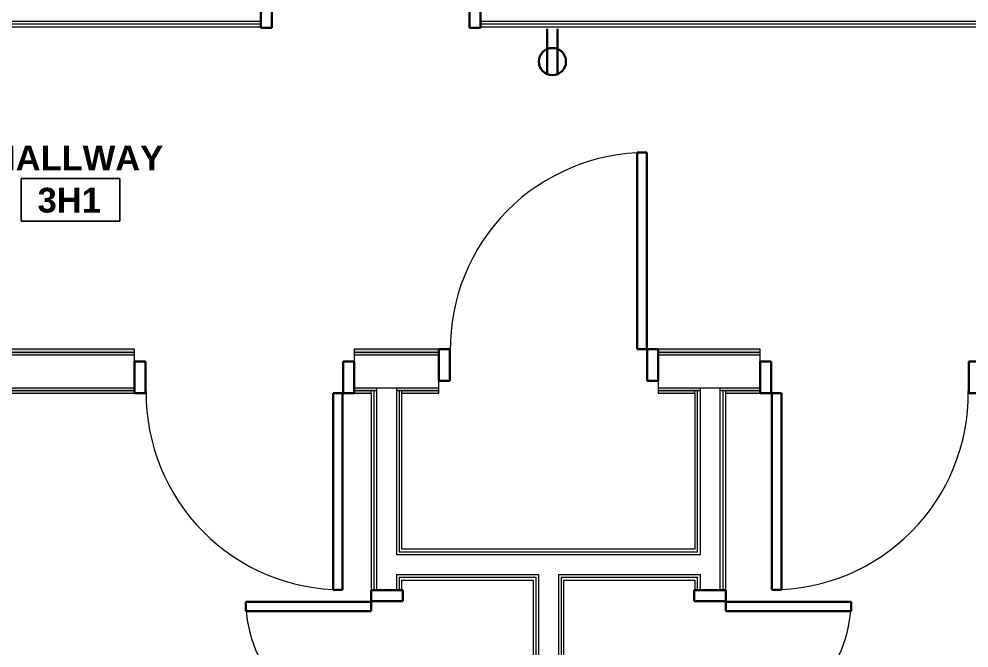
# Model space of a CAD drawing. Header units: inches. Extents: x -1176 to 1482, y -2527 to 978.
# Drawn here: x 799.6 to 972.7, y 291.9 to 406.5 of the extents above; entities that cross this region are included whole.
import ezdxf

# ---------------------------------------------------------------- set-up
doc = ezdxf.new("R2010")
doc.units = ezdxf.units.IN
doc.header["$MEASUREMENT"] = 0
for name, color, linetype, lineweight in [('A-ANNO-NOTE', 131, 'Continuous', 40), ('A-AREA-IDEN', 2, 'Continuous', 9), ('A-DOOR', 31, 'Continuous', 18), ('A-DOOR-FRAM', 31, 'Continuous', 30), ('A-WALL', 113, 'Continuous', 18), ('A-WALL-PATT', 111, 'Continuous', 18), ('I-WALL', 2, 'Continuous', 18)]:
    doc.layers.add(name, color=color, linetype=linetype, lineweight=lineweight)
doc.styles.add('Swis721 Lt BT_B', font='', dxfattribs={"height": 4.5})
doc.styles.get('Swis721 Lt BT_B').set_extended_font_data('Swis721 Lt BT', bold=True)
pattern_1 = [(0, (0, 0), (15.36, 3.84), [0.634, -10.886, 0.634, -10.886, -61.44]), (0, (0, 0), (15.36, 3.84), [-23.04, 0.634, -22.406, 0.634, -10.886, -26.88]), (0, (0, 0), (15.36, 3.84), [-57.6, 0.634, -7.046, 0.634, -18.566]), (120, (5.76, 1.92), (-11.005538, 11.38215), [0.634, -10.886, 0.634, -10.886, -61.44]), (120, (5.76, 1.92), (-11.005538, 11.38215), [-23.04, 0.634, -22.406, 0.634, -10.886, -26.88]), (120, (5.76, 1.92), (-11.005538, 11.38215), [-57.6, 0.634, -7.046, 0.634, -18.566]), (240, (7.68, 9.6), (-4.354462, -15.22215), [0.634, -10.886, 0.634, -10.886, -61.44]), (240, (7.68, 9.6), (-4.354462, -15.22215), [-23.04, 0.634, -22.406, 0.634, -10.886, -26.88]), (240, (7.68, 9.6), (-4.354462, -15.22215), [-57.6, 0.634, -7.046, 0.634, -18.566])]

# ---------------------------------------------------------------- blocks, each defined once
blk = doc.blocks.new('Single Flush - D1 3_ X 8_-8439542-3rd Floor Power _ Signal')
at = {"layer": 'A-DOOR', "lineweight": 30}
for p, q in [((16.15625, -4), (17.90625, -4)), ((16.15625, -39.8125), (16.15625, -4)), ((17.90625, -4), (17.90625, -39.8125)), ((17.90625, -39.8125), (16.15625, -39.8125))]:
    blk.add_line(p, q, dxfattribs=at)
at = {"layer": 'A-DOOR', "lineweight": 9}
blk.add_arc((17.90625, -4), 35.8125, 179.5, 270, dxfattribs=at)
at = {"layer": 'A-DOOR-FRAM'}
for p, q in [((-20, 1.75), (-20, -4)), ((-20, 1.75), (-18, 1.75)), ((-18, 1.75), (-18, -4)), ((18.000004, 1.75), (18.000004, -4)), ((18.000004, 1.75), (20.000004, 1.75)), ((20.000004, 1.75), (20.000004, -4)), ((-20, -4), (-18, -4)), ((18.000004, -4), (20.000004, -4))]:
    blk.add_line(p, q, dxfattribs=at)
blk = doc.blocks.new('Single Flush - D1 3_ X 8_-8439543-3rd Floor Power _ Signal')
at = {"layer": 'A-DOOR', "lineweight": 30}
for p, q in [((16.15625, 39.8125), (16.15625, 4)), ((17.90625, 39.8125), (16.15625, 39.8125)), ((17.90625, 4), (17.90625, 39.8125)), ((16.15625, 4), (17.90625, 4))]:
    blk.add_line(p, q, dxfattribs=at)
at = {"layer": 'A-DOOR', "lineweight": 9}
blk.add_arc((17.90625, 4), 35.8125, 90, 180.5, dxfattribs=at)
at = {"layer": 'A-DOOR-FRAM'}
for p, q in [((-20, -1.75), (-20, 4)), ((-20, 4), (-18, 4)), ((-18, -1.75), (-18, 4)), ((18.000004, -1.75), (18.000004, 4)), ((18.000004, 4), (20.000004, 4)), ((20.000004, -1.75), (20.000004, 4)), ((-20, -1.75), (-18, -1.75)), ((18.000004, -1.75), (20.000004, -1.75))]:
    blk.add_line(p, q, dxfattribs=at)
blk = doc.blocks.new('Single Flush - D2 1_11_ X 8_-8525291-3rd Floor Power _ Signal')
at = {"layer": 'A-DOOR', "lineweight": 30}
for p, q in [((9.65625, -2.8125), (11.40625, -2.8125)), ((9.65625, -25.625), (9.65625, -2.8125)), ((11.40625, -2.8125), (11.40625, -25.625)), ((11.40625, -25.625), (9.65625, -25.625))]:
    blk.add_line(p, q, dxfattribs=at)
at = {"layer": 'A-DOOR', "lineweight": 9}
blk.add_arc((11.40625, -2.8125), 22.8125, 179.5, 270, dxfattribs=at)
at = {"layer": 'A-DOOR-FRAM'}
for p, q in [((-13.5, 2.9375), (-13.5, -2.8125)), ((-13.5, 2.9375), (-11.5, 2.9375)), ((-11.5, 2.9375), (-11.5, -2.8125)), ((11.500004, 2.9375), (11.500004, -2.8125)), ((11.500004, 2.9375), (13.500004, 2.9375)), ((13.500004, 2.9375), (13.500004, -2.8125)), ((-13.5, -2.8125), (-11.5, -2.8125)), ((11.500004, -2.8125), (13.500004, -2.8125))]:
    blk.add_line(p, q, dxfattribs=at)
blk = doc.blocks.new('Single Flush - D2 1_11_ X 8_-8524823-3rd Floor Power _ Signal')
at = {"layer": 'A-DOOR', "lineweight": 30}
for p, q in [((9.65625, 25.625), (9.65625, 2.8125)), ((11.40625, 25.625), (9.65625, 25.625)), ((11.40625, 2.8125), (11.40625, 25.625)), ((9.65625, 2.8125), (11.40625, 2.8125))]:
    blk.add_line(p, q, dxfattribs=at)
at = {"layer": 'A-DOOR', "lineweight": 9}
blk.add_arc((11.40625, 2.8125), 22.8125, 90, 180.5, dxfattribs=at)
at = {"layer": 'A-DOOR-FRAM'}
for p, q in [((-13.5, -2.9375), (-13.5, 2.8125)), ((-13.5, 2.8125), (-11.5, 2.8125)), ((-11.5, -2.9375), (-11.5, 2.8125)), ((11.500004, -2.9375), (11.500004, 2.8125)), ((11.500004, 2.8125), (13.500004, 2.8125)), ((13.500004, -2.9375), (13.500004, 2.8125)), ((-13.5, -2.9375), (-11.5, -2.9375)), ((11.500004, -2.9375), (13.500004, -2.9375))]:
    blk.add_line(p, q, dxfattribs=at)
blk = doc.blocks.new('Single Flush - D1 3_ X 8_-8250001-3rd Floor Power _ Signal')
at = {"layer": 'A-DOOR', "lineweight": 30}
for p, q in [((16.15625, -2.8125), (17.90625, -2.8125)), ((16.15625, -38.625), (16.15625, -2.8125)), ((17.90625, -2.8125), (17.90625, -38.625)), ((17.90625, -38.625), (16.15625, -38.625))]:
    blk.add_line(p, q, dxfattribs=at)
at = {"layer": 'A-DOOR', "lineweight": 9}
blk.add_arc((17.90625, -2.8125), 35.8125, 179.5, 270, dxfattribs=at)
at = {"layer": 'A-DOOR-FRAM'}
for p, q in [((-20, 2.9375), (-20, -2.8125)), ((-20, 2.9375), (-18, 2.9375)), ((-18, 2.9375), (-18, -2.8125)), ((18.000004, 2.9375), (18.000004, -2.8125)), ((18.000004, 2.9375), (20.000004, 2.9375)), ((20.000004, 2.9375), (20.000004, -2.8125)), ((-20, -2.8125), (-18, -2.8125)), ((18.000004, -2.8125), (20.000004, -2.8125))]:
    blk.add_line(p, q, dxfattribs=at)
blk = doc.blocks.new('Single Flush - D2 3_ X 8_-8525396-3rd Floor Power _ Signal')
at = {"layer": 'A-DOOR', "lineweight": 30}
for p, q in [((16.15625, 39.8125), (16.15625, 4)), ((17.90625, 39.8125), (16.15625, 39.8125)), ((17.90625, 4), (17.90625, 39.8125)), ((16.15625, 4), (17.90625, 4))]:
    blk.add_line(p, q, dxfattribs=at)
at = {"layer": 'A-DOOR', "lineweight": 9}
blk.add_arc((17.90625, 4), 35.8125, 90, 180.5, dxfattribs=at)
at = {"layer": 'A-DOOR-FRAM'}
for p, q in [((-20, -1.75), (-20, 4)), ((-20, 4), (-18, 4)), ((-18, -1.75), (-18, 4)), ((18.000004, -1.75), (18.000004, 4)), ((18.000004, 4), (20.000004, 4)), ((20.000004, -1.75), (20.000004, 4)), ((-20, -1.75), (-18, -1.75)), ((18.000004, -1.75), (20.000004, -1.75))]:
    blk.add_line(p, q, dxfattribs=at)
blk = doc.blocks.new('Room Tag - Room Name and Number-3379422-3rd Floor Power _ Signal')
at = {"layer": 'A-AREA-IDEN'}
for p, q in [((-0.1881, -0.1636), (-0.1881, -0.0018)), ((-0.1881, -0.0018), (0.1869, -0.0018)), ((0.1869, -0.0018), (-0.1881, -0.0018)), ((-0.1881, -0.0018), (-0.1881, -0.1636)), ((0.1869, -0.0018), (0.1869, -0.1636)), ((0.1869, -0.1636), (0.1869, -0.0018)), ((0.1869, -0.1636), (-0.1881, -0.1636)), ((-0.1881, -0.1636), (0.1869, -0.1636))]:
    blk.add_line(p, q, dxfattribs=at)

msp = doc.modelspace()

# ---------------------------------------------------------------- hatches: boundary and pattern name
at = {"layer": 'A-WALL-PATT', "lineweight": 9}
h = msp.add_hatch(dxfattribs=at)
h.set_pattern_fill('FP_1', color=256, style=0, pattern_type=2)
h.set_pattern_definition(pattern_1)
h.paths.add_polyline_path([(1092.74, 345.85), (1092.74, 346.35), (974.71, 346.35), (974.71, 345.85), (1065.35, 345.85)], flags=0)
h.paths.add_polyline_path([(934.71, 345.85), (934.71, 346.35), (916.12, 346.35), (916.12, 345.85), (927.89, 345.85)], flags=0)
h.paths.add_polyline_path([(876.12, 345.85), (876.12, 346.35), (860.71, 346.35), (860.71, 345.85)], flags=0)
h.paths.add_polyline_path([(820.71, 345.85), (820.71, 346.35), (646.34, 346.35), (646.34, 345.85), (790.43, 345.85)], flags=0)
h.paths.add_polyline_path([(606.34, 345.85), (606.34, 346.35), (603.56, 346.35), (603.56, 345.85)], flags=0)
h = msp.add_hatch(dxfattribs=at)
h.set_pattern_fill('FP_1', color=256, style=0, pattern_type=2)
h.set_pattern_definition(pattern_1)
h.paths.add_polyline_path([(1092.74, 345.35), (1092.74, 345.85), (974.71, 345.85), (974.71, 345.35), (1065.35, 345.35)], flags=0)
h.paths.add_polyline_path([(927.89, 345.35), (934.71, 345.35), (934.71, 345.85), (916.12, 345.85), (916.12, 345.35)], flags=0)
h.paths.add_polyline_path([(876.12, 345.35), (876.12, 345.85), (860.71, 345.85), (860.71, 345.35)], flags=0)
h.paths.add_polyline_path([(820.71, 345.35), (820.71, 345.85), (646.34, 345.85), (646.34, 345.35), (790.43, 345.35)], flags=0)
h.paths.add_polyline_path([(603.56, 345.35), (606.34, 345.35), (606.34, 345.85), (603.56, 345.85)], flags=0)
h = msp.add_hatch(dxfattribs=at)
h.set_pattern_fill('FP_1', color=256, style=0, pattern_type=2)
h.set_pattern_definition(pattern_1)
h.paths.add_polyline_path([(1092.74, 338.85), (1092.74, 339.35), (1022.9, 339.35), (1022.9, 338.85), (1065.35, 338.85)], flags=0)
h.paths.add_polyline_path([(974.71, 338.85), (987.02, 338.85), (987.02, 339.35), (974.71, 339.35)], flags=0)
h.paths.add_polyline_path([(991.65, 338.85), (998.4, 338.85), (998.4, 339.35), (990.65, 339.35), (990.65, 338.85), (991.15, 338.85)], flags=0)
h.paths.add_polyline_path([(928.43, 338.85), (934.71, 338.85), (934.71, 339.35), (927.43, 339.35), (927.43, 338.85), (927.93, 338.85)], flags=0)
h.paths.add_polyline_path([(923.8, 338.85), (923.8, 339.35), (916.12, 339.35), (916.12, 338.85), (923.3, 338.85)], flags=0)
h.paths.add_polyline_path([(869.43, 338.85), (876.12, 338.85), (876.12, 339.35), (868.43, 339.35), (868.43, 338.85), (868.93, 338.85)], flags=0)
h.paths.add_polyline_path([(820.71, 338.85), (820.71, 339.35), (788.32, 339.35), (788.32, 338.85), (790.43, 338.85)], flags=0)
h.paths.add_polyline_path([(860.71, 338.85), (864.8, 338.85), (864.8, 339.35), (860.71, 339.35)], flags=0)
h.paths.add_polyline_path([(776.95, 338.85), (784.7, 338.85), (784.7, 339.35), (776.95, 339.35), (776.95, 338.89)], flags=0)
h.paths.add_polyline_path([(744.61, 338.85), (752.45, 338.85), (752.45, 339.35), (686.56, 339.35), (686.56, 338.85), (698.79, 338.85)], flags=0)
h.paths.add_polyline_path([(675.88, 338.85), (682.93, 338.85), (682.93, 339.35), (657.06, 339.35), (657.06, 338.85), (658.06, 338.85)], flags=0)
h.paths.add_polyline_path([(652.97, 338.85), (653.43, 338.85), (653.43, 339.35), (646.34, 339.35), (646.34, 338.85), (652.93, 338.85)], flags=0)
h.paths.add_polyline_path([(606.34, 338.85), (606.34, 339.35), (603.56, 339.35), (603.56, 338.85)], flags=0)
h = msp.add_hatch(dxfattribs=at)
h.set_pattern_fill('FP_1', color=256, style=0, pattern_type=2)
h.set_pattern_definition(pattern_1)
h.paths.add_polyline_path([(1092.74, 338.35), (1092.74, 338.85), (1022.9, 338.85), (1022.9, 338.35), (1065.35, 338.35)], flags=0)
h.paths.add_polyline_path([(991.65, 338.35), (998.4, 338.35), (998.4, 338.85), (991.65, 338.85)], flags=0)
h.paths.add_polyline_path([(986.02, 338.35), (986.02, 338.85), (974.71, 338.85), (974.71, 338.35)], flags=0)
h.paths.add_polyline_path([(922.8, 338.35), (922.8, 338.85), (916.12, 338.85), (916.12, 338.35)], flags=0)
h.paths.add_polyline_path([(934.71, 338.35), (934.71, 338.85), (928.43, 338.85), (928.43, 338.35)], flags=0)
h.paths.add_polyline_path([(869.43, 338.35), (876.12, 338.35), (876.12, 338.85), (869.43, 338.85)], flags=0)
h.paths.add_polyline_path([(860.71, 338.35), (863.8, 338.35), (863.8, 338.85), (860.71, 338.85)], flags=0)
h.paths.add_polyline_path([(820.71, 338.35), (820.71, 338.85), (789.32, 338.85), (789.32, 338.35), (790.43, 338.35)], flags=0)
h.paths.add_polyline_path([(776.95, 338.35), (783.7, 338.35), (783.7, 338.85), (776.95, 338.85), (776.95, 338.39)], flags=0)
h.paths.add_polyline_path([(744.61, 338.35), (752.45, 338.35), (752.45, 338.85), (687.56, 338.85), (687.56, 338.35), (698.79, 338.35)], flags=0)
h.paths.add_polyline_path([(658.06, 338.35), (681.93, 338.35), (681.93, 338.85), (658.06, 338.85)], flags=0)
h.paths.add_polyline_path([(646.34, 338.35), (652.43, 338.35), (652.43, 338.85), (646.34, 338.85)], flags=0)
h.paths.add_polyline_path([(603.56, 338.35), (606.34, 338.35), (606.34, 338.85), (603.56, 338.85)], flags=0)

# ---------------------------------------------------------------- linework, layer by layer
at = {"layer": 'A-ANNO-NOTE', "lineweight": 30}
for p, q in [((895.87, 404.72), (895.87, 396.46)), ((897.79, 404.72), (897.79, 396.46))]:
    msp.add_line(p, q, dxfattribs=at)
msp.add_circle((896.83, 398.74), 2.48, dxfattribs=at)
at = {"layer": 'A-WALL'}
for p, q in [((843.74, 406.05), (773.7, 406.05)), ((843.74, 405.55), (773.7, 405.55)), ((1092.74, 406.05), (883.74, 406.05)), ((1092.74, 405.55), (883.74, 405.55)), ((646.34, 345.85), (820.71, 345.85)), ((646.34, 345.35), (820.71, 345.35)), ((860.71, 345.85), (876.12, 345.85)), ((860.71, 345.35), (876.12, 345.35)), ((916.12, 345.85), (934.71, 345.85)), ((916.12, 345.35), (934.71, 345.35)), ((776.95, 339.35), (820.71, 339.35)), ((860.71, 339.35), (876.12, 339.35)), ((864.8, 339.35), (864.8, 302.47)), ((868.43, 339.35), (868.43, 308.95)), ((916.12, 339.35), (934.71, 339.35)), ((923.8, 308.95), (923.8, 339.35)), ((927.43, 302.47), (927.43, 339.35)), ((788.32, 338.85), (820.71, 338.85)), ((860.71, 338.85), (864.8, 338.85)), ((863.8, 338.35), (863.8, 338.85)), ((864.3, 338.85), (864.3, 302.47)), ((868.43, 338.85), (876.12, 338.85)), ((868.93, 338.85), (868.93, 309.45)), ((869.43, 338.35), (869.43, 338.85)), ((916.12, 338.85), (923.8, 338.85)), ((922.8, 338.35), (922.8, 338.85)), ((923.3, 309.45), (923.3, 338.85)), ((927.43, 338.85), (934.71, 338.85)), ((927.93, 302.47), (927.93, 338.85)), ((928.43, 338.35), (928.43, 338.85)), ((868.43, 308.95), (923.8, 308.95)), ((868.93, 309.45), (923.3, 309.45)), ((868.43, 305.32), (868.43, 302.47)), ((868.43, 305.32), (894.3, 305.32)), ((868.93, 304.82), (868.93, 302.47)), ((868.93, 304.82), (893.8, 304.82)), ((893.8, 304.82), (893.8, 274.23)), ((894.3, 305.32), (894.3, 273.73)), ((897.93, 305.32), (897.93, 273.73)), ((897.93, 305.32), (923.8, 305.32)), ((898.43, 304.82), (898.43, 274.23)), ((898.43, 304.82), (923.3, 304.82)), ((923.3, 302.47), (923.3, 304.82)), ((923.8, 302.47), (923.8, 305.32))]:
    msp.add_line(p, q, dxfattribs=at)
at = {"layer": 'I-WALL'}
for p, q in [((843.74, 405.05), (843.74, 410.67)), ((883.74, 410.67), (883.74, 405.05)), ((773.7, 405.05), (843.74, 405.05)), ((883.74, 405.05), (1092.74, 405.05)), ((820.71, 346.35), (646.34, 346.35)), ((820.71, 338.35), (820.71, 346.35)), ((876.12, 346.35), (860.71, 346.35)), ((860.71, 346.35), (860.71, 338.35)), ((876.12, 338.35), (876.12, 346.35)), ((934.71, 346.35), (916.12, 346.35)), ((916.12, 346.35), (916.12, 338.35)), ((934.71, 338.35), (934.71, 346.35)), ((789.32, 338.35), (820.71, 338.35)), ((860.71, 338.35), (863.8, 338.35)), ((863.8, 338.35), (863.8, 302.47)), ((869.43, 309.95), (869.43, 338.35)), ((869.43, 338.35), (876.12, 338.35)), ((916.12, 338.35), (922.8, 338.35)), ((922.8, 338.35), (922.8, 309.95)), ((928.43, 302.47), (928.43, 338.35)), ((928.43, 338.35), (934.71, 338.35)), ((922.8, 309.95), (869.43, 309.95)), ((869.43, 302.47), (869.43, 304.32)), ((869.43, 304.32), (893.3, 304.32)), ((893.3, 304.32), (893.3, 274.73)), ((898.93, 274.73), (898.93, 304.32)), ((898.93, 304.32), (922.8, 304.32)), ((922.8, 304.32), (922.8, 302.47)), ((863.8, 302.47), (869.43, 302.47)), ((922.8, 302.47), (928.43, 302.47))]:
    msp.add_line(p, q, dxfattribs=at)

# ---------------------------------------------------------------- block references
at = {"layer": 'A-AREA-IDEN', "xscale": 47.99999999999997, "yscale": 47.99999999999997, "zscale": 47.99999999999997}
msp.add_blockref('Room Tag - Room Name and Number-3379422-3rd Floor Power _ Signal', (809.06, 377.56), dxfattribs=at)
at = {"layer": 'A-DOOR'}
for name, p, rotation in [('Single Flush - D1 3_ X 8_-8250001-3rd Floor Power _ Signal', (863.74, 407.86), 180), ('Single Flush - D1 3_ X 8_-8439543-3rd Floor Power _ Signal', (954.71, 342.35), 180), ('Single Flush - D2 1_11_ X 8_-8524823-3rd Floor Power _ Signal', (866.62, 288.97), 90), ('Single Flush - D2 1_11_ X 8_-8525291-3rd Floor Power _ Signal', (925.62, 288.97), 90)]:
    msp.add_blockref(name, p, dxfattribs=dict(at, rotation=rotation))
for name, p in [('Single Flush - D2 3_ X 8_-8525396-3rd Floor Power _ Signal', (896.12, 342.35)), ('Single Flush - D1 3_ X 8_-8439542-3rd Floor Power _ Signal', (840.71, 342.35))]:
    msp.add_blockref(name, p, dxfattribs=at)

# ---------------------------------------------------------------- texts
at = {"layer": 'A-AREA-IDEN', "char_height": 4.5, "attachment_point": 1, "style": 'Swis721 Lt BT_B'}
for s, insert, width in [('HALLWAY', (794.5, 383.42), 35.148), ('3H1', (803.04, 375.76), 14.0895)]:
    msp.add_mtext(s, dxfattribs=dict(at, insert=insert, width=width))

doc.saveas('drawing.dxf')
